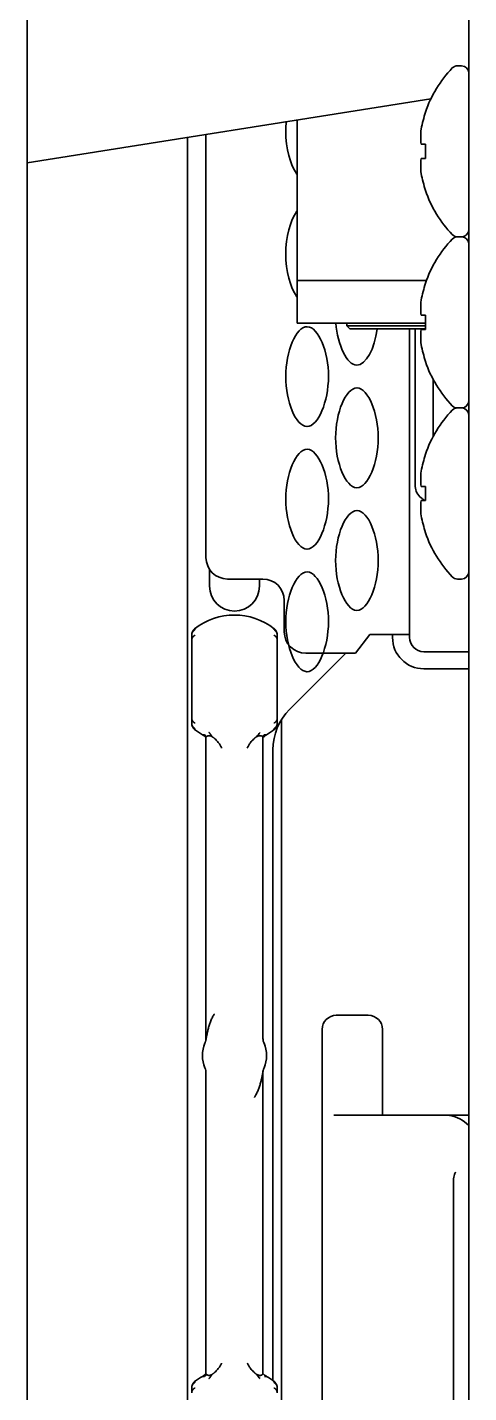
# Model space of a CAD drawing. Header units: inches. Extents: x 885 to 6823, y 710 to 5493.
# Drawn here: x 5146 to 5177, y 2513.8 to 2609.6 of the extents above; entities that cross this region are included whole.
import ezdxf

# ---------------------------------------------------------------- set-up
doc = ezdxf.new("R2010")
doc.units = ezdxf.units.IN
doc.layers.add('1', color=7, linetype='Continuous', true_color=0xffffff)

msp = doc.modelspace()

# ---------------------------------------------------------------- linework, layer by layer
at = {"layer": '1', "color": 7, "linetype": 'Continuous', "lineweight": 35}
for p, q in [((5145.99, 4020.256), (5145.99, 2355.056)), ((5145.99, 4020.256), (5145.99, 2355.056)), ((5176.99, 2380.856), (5176.99, 4018.856)), ((5176.49, 2606.856), (5176.199, 2606.856)), ((5174.338, 2604.545), (5145.99, 2600.056)), ((5173.966, 2603.606), (5173.95, 2603.606)), ((5164.94, 2603.057), (5164.94, 2591.806)), ((5157.24, 2601.836), (5157.24, 2451.256)), ((5158.54, 2602.043), (5158.54, 2572.356)), ((5173.65, 2601.356), (5173.966, 2601.356)), ((5173.966, 2600.356), (5173.65, 2600.356)), ((5173.95, 2598.106), (5173.966, 2598.106)), ((5176.199, 2594.856), (5176.49, 2594.856)), ((5164.94, 2591.806), (5172.44, 2591.806)), ((5164.94, 2591.806), (5164.94, 2588.806)), ((5172.44, 2591.806), (5174.022, 2591.806)), ((5173.966, 2591.606), (5173.95, 2591.606)), ((5172.44, 2588.806), (5164.94, 2588.806)), ((5168.44, 2588.806), (5168.44, 2588.606)), ((5173.95, 2588.806), (5172.44, 2588.806)), ((5173.65, 2589.356), (5173.966, 2589.356)), ((5172.44, 2588.606), (5168.44, 2588.606)), ((5168.44, 2588.606), (5168.64, 2588.406)), ((5172.44, 2588.406), (5168.64, 2588.406)), ((5173.954, 2588.606), (5172.44, 2588.606)), ((5173.963, 2588.406), (5172.44, 2588.406)), ((5172.84, 2588.406), (5172.84, 2566.956)), ((5173.24, 2577.356), (5173.24, 2588.406)), ((5173.966, 2588.356), (5173.65, 2588.356)), ((5173.95, 2586.106), (5173.966, 2586.106)), ((5174.49, 2580.843), (5174.49, 2584.869)), ((5176.49, 2582.856), (5176.199, 2582.856)), ((5173.966, 2579.606), (5173.95, 2579.606)), ((5173.65, 2577.356), (5173.966, 2577.356)), ((5173.966, 2576.356), (5173.65, 2576.356)), ((5173.95, 2574.106), (5173.966, 2574.106)), ((5158.79, 2570.356), (5158.79, 2571.526)), ((5160.04, 2570.856), (5162.54, 2570.856)), ((5162.29, 2570.856), (5162.29, 2570.356)), ((5176.199, 2570.856), (5176.49, 2570.856)), ((5164.04, 2569.356), (5164.04, 2567.156)), ((5157.743, 2567.356), (5157.786, 2567.302)), ((5163.294, 2567.302), (5163.337, 2567.356)), ((5170.04, 2566.956), (5169.04, 2565.656)), ((5170.64, 2566.956), (5170.04, 2566.956)), ((5172.84, 2566.956), (5170.64, 2566.956)), ((5171.64, 2566.956), (5171.64, 2566.756)), ((5172.84, 2566.956), (5172.84, 2566.756)), ((5157.54, 2566.581), (5157.54, 2561.08)), ((5163.54, 2561.08), (5163.54, 2566.581)), ((5168.354, 2565.656), (5164.411, 2561.713)), ((5169.04, 2565.656), (5165.54, 2565.656)), ((5173.84, 2565.756), (5176.99, 2565.756)), ((5173.84, 2564.556), (5176.99, 2564.556)), ((5163.849, 2505.706), (5163.849, 2561.025)), ((5157.786, 2560.359), (5157.743, 2560.305)), ((5163.337, 2560.305), (5163.294, 2560.359)), ((5158.54, 2559.751), (5158.54, 2538.506)), ((5162.54, 2538.681), (5162.54, 2559.751)), ((5163.24, 2558.884), (5163.24, 2514.63)), ((5168.124, 2540.256), (5167.693, 2540.256)), ((5169.936, 2540.256), (5168.124, 2540.256)), ((5166.693, 2539.256), (5166.693, 2440.357)), ((5170.936, 2533.256), (5170.936, 2539.256)), ((5162.614, 2538.304), (5162.615, 2538.301)), ((5158.466, 2536.557), (5158.465, 2536.56)), ((5158.54, 2536.18), (5158.54, 2515.11)), ((5162.54, 2515.11), (5162.54, 2536.355)), ((5167.521, 2533.256), (5168.662, 2533.256)), ((5168.662, 2533.256), (5175.355, 2533.256)), ((5175.355, 2533.256), (5176.99, 2533.256)), ((5175.921, 2510.756), (5175.921, 2528.684)), ((5157.743, 2514.556), (5157.786, 2514.502)), ((5158.426, 2514.925), (5158.29, 2514.928)), ((5162.789, 2514.928), (5162.654, 2514.925)), ((5162.692, 2514.989), (5162.71, 2514.977)), ((5162.788, 2514.929), (5162.79, 2514.928)), ((5163.294, 2514.502), (5163.337, 2514.556))]:
    msp.add_line(p, q, dxfattribs=at)
for centre, radius, start, end in [((5181.94, 2600.856), 8.45, 136.22534, 161.00754), ((5176.199, 2606.356), 0.5, 90, 136.22534), ((5176.49, 2606.356), 0.5, 0, 90), ((5181.94, 2600.856), 8.435, 160.97292, 169.33784), ((5181.94, 2600.856), 7.99, 176.41219, 183.58782), ((5181.94, 2600.856), 8.435, 190.66216, 199.02708), ((5181.94, 2600.856), 8.45, 198.99246, 223.77466), ((5181.94, 2588.856), 8.45, 136.22534, 161.00754), ((5176.199, 2595.356), 0.5, 223.77466, 270), ((5176.199, 2594.356), 0.5, 90, 136.22534), ((5176.49, 2595.356), 0.5, 270, 0), ((5176.49, 2594.356), 0.5, 0, 90), ((5181.94, 2588.856), 8.435, 160.97292, 169.33784), ((5181.94, 2588.856), 7.99, 176.41219, 183.58782), ((5181.94, 2588.856), 8.435, 190.66216, 199.02708), ((5181.94, 2588.856), 8.45, 198.99246, 223.77466), ((5176.199, 2583.356), 0.5, 223.77466, 270), ((5176.49, 2583.356), 0.5, 270, 0), ((5181.94, 2576.856), 8.45, 136.22534, 161.00754), ((5176.199, 2582.356), 0.5, 90, 136.22534), ((5176.49, 2582.356), 0.5, 0, 90), ((5181.94, 2576.856), 8.435, 160.97292, 169.33784), ((5174.24, 2577.356), 1, 180, 234.31466), ((5181.94, 2576.856), 7.99, 176.41219, 183.58782), ((5172.49, 2574.919), 2, 45.91796, 54.31466), ((5181.94, 2576.856), 8.435, 190.66216, 199.02708), ((5181.94, 2576.856), 8.45, 198.99246, 223.77466), ((5160.04, 2572.356), 1.5, 180, 270), ((5162.54, 2569.356), 1.5, 0, 90), ((5176.199, 2571.356), 0.5, 223.77466, 270), ((5176.49, 2571.356), 0.5, 270, 0), ((5160.54, 2570.356), 1.75, 180, 0), ((5160.54, 2563.831), 4.5, 51.57672, 128.43242), ((5165.54, 2567.156), 1.5, 180, 270), ((5173.84, 2566.756), 2.2, 180, 270), ((5173.84, 2566.756), 1, 180, 270), ((5167.24, 2558.884), 4, 135, 180), ((5160.54, 2563.831), 4.5, 231.57764, 240.00161), ((5160.54, 2563.831), 4.5, 299.99838, 308.43273), ((5167.693, 2539.256), 1, 90, 180), ((5169.936, 2539.256), 1, 0, 90), ((5160.54, 2537.431), 2.25, 157.23259, 202.76743), ((5160.54, 2537.431), 2.25, 337.23256, 22.76743), ((5160.54, 2511.031), 4.5, 119.99836, 128.4325), ((5160.54, 2511.031), 4.5, 51.57758, 60.00162)]:
    msp.add_arc(centre, radius, start, end, dxfattribs=at)
for centre, major_axis, ratio, start_param, end_param in [((5181.94, 2601.886), (-8.323, 0), 0.707107, 6.192956, 6.373415), ((5181.94, 2599.825), (8.323, 0), 0.707107, 3.051363, 3.231822), ((5181.94, 2589.886), (-8.323, 0), 0.707107, 6.192956, 6.373415), ((5181.94, 2587.825), (8.323, 0), 0.707107, 3.051363, 3.231822), ((5181.94, 2577.886), (-8.323, 0), 0.707107, 6.192956, 6.373415), ((5181.94, 2575.825), (8.323, 0), 0.707107, 3.051363, 3.231822), ((5158.052, 2566.963), (-0.312, 0.391), 0.210529, 6.282796, 6.783545), ((5163.027, 2560.699), (0.312, -0.391), 0.212305, 6.28287, 6.78362), ((5163.528, 2558.648), (1.342, 0.629), 0.999709, 1.654928, 1.870033), ((5175.377, 2528.256), (0, 5), 0.615661, 5.73191, 6.175284), ((5158.052, 2514.163), (-0.312, 0.391), 0.212309, 6.282867, 6.783617)]:
    msp.add_ellipse(centre, major_axis=major_axis, ratio=ratio, start_param=start_param, end_param=end_param, dxfattribs=at)
for points, knots in [([(5164.177, 2602.96), (5164.153, 2602.728), (5164.075, 2601.315), (5164.463, 2599.901), (5164.914, 2599.257)], [0, 0, 0, 0, 0.167161, 1, 1, 1, 1]), ([(5164.91, 2596.649), (5164.461, 2596.004), (5163.817, 2593.653), (5164.463, 2591.301), (5164.914, 2590.657)], [0, 0, 0, 0, 0.499355, 1, 1, 1, 1]), ([(5165.656, 2588.556), (5165.65, 2588.556), (5165.645, 2588.556), (5164.854, 2588.556), (5163.43, 2585.067), (5164.845, 2581.579), (5165.624, 2581.556)], [0, 0, 0, 0, 0.003346, 0.003346, 0.503348, 1, 1, 1, 1]), ([(5165.624, 2581.556), (5165.629, 2581.556), (5165.635, 2581.556), (5166.425, 2581.556), (5167.85, 2585.044), (5166.435, 2588.532), (5165.656, 2588.555)], [0, 0, 0, 0, 0.003346, 0.003346, 0.503348, 1, 1, 1, 1]), ([(5169.124, 2585.856), (5169.129, 2585.856), (5169.135, 2585.856), (5169.779, 2585.856), (5170.371, 2587.015), (5170.57, 2588.39)], [0, 0, 0, 0, 0.008155, 0.008155, 1, 1, 1, 1]), ([(5169.156, 2584.256), (5169.15, 2584.256), (5169.145, 2584.256), (5168.354, 2584.256), (5166.93, 2580.767), (5168.345, 2577.279), (5169.124, 2577.256)], [0, 0, 0, 0, 0.003346, 0.003346, 0.503348, 1, 1, 1, 1]), ([(5169.124, 2577.256), (5169.129, 2577.256), (5169.135, 2577.256), (5169.925, 2577.256), (5171.35, 2580.744), (5169.935, 2584.232), (5169.156, 2584.255)], [0, 0, 0, 0, 0.003346, 0.003346, 0.503348, 1, 1, 1, 1]), ([(5165.656, 2579.956), (5165.65, 2579.956), (5165.645, 2579.956), (5164.854, 2579.956), (5163.43, 2576.467), (5164.845, 2572.979), (5165.624, 2572.956)], [0, 0, 0, 0, 0.003346, 0.003346, 0.503348, 1, 1, 1, 1]), ([(5165.624, 2572.956), (5165.629, 2572.956), (5165.635, 2572.956), (5166.425, 2572.956), (5167.85, 2576.444), (5166.435, 2579.932), (5165.656, 2579.955)], [0, 0, 0, 0, 0.003346, 0.003346, 0.503348, 1, 1, 1, 1]), ([(5169.156, 2575.656), (5169.15, 2575.656), (5169.145, 2575.656), (5168.354, 2575.656), (5166.93, 2572.167), (5168.345, 2568.679), (5169.124, 2568.656)], [0, 0, 0, 0, 0.003346, 0.003346, 0.503348, 1, 1, 1, 1]), ([(5169.124, 2568.656), (5169.129, 2568.656), (5169.135, 2568.656), (5169.925, 2568.656), (5171.35, 2572.144), (5169.935, 2575.632), (5169.156, 2575.655)], [0, 0, 0, 0, 0.003346, 0.003346, 0.503348, 1, 1, 1, 1]), ([(5165.656, 2571.356), (5165.65, 2571.356), (5165.645, 2571.356), (5164.854, 2571.356), (5163.43, 2567.867), (5164.845, 2564.379), (5165.624, 2564.356)], [0, 0, 0, 0, 0.003346, 0.003346, 0.503348, 1, 1, 1, 1]), ([(5165.624, 2564.356), (5165.629, 2564.356), (5165.635, 2564.356), (5166.425, 2564.356), (5167.85, 2567.844), (5166.435, 2571.332), (5165.656, 2571.355)], [0, 0, 0, 0, 0.003346, 0.003346, 0.503348, 1, 1, 1, 1]), ([(5157.742, 2567.355), (5157.738, 2567.352), (5157.732, 2567.347), (5157.723, 2567.339), (5157.714, 2567.331), (5157.704, 2567.322), (5157.695, 2567.314), (5157.686, 2567.304), (5157.678, 2567.295), (5157.669, 2567.285), (5157.66, 2567.275), (5157.652, 2567.264), (5157.644, 2567.254), (5157.636, 2567.242), (5157.628, 2567.231), (5157.62, 2567.219), (5157.613, 2567.207), (5157.606, 2567.194), (5157.599, 2567.181), (5157.593, 2567.17), (5157.589, 2567.161), (5157.585, 2567.152), (5157.581, 2567.143), (5157.577, 2567.133), (5157.572, 2567.121), (5157.568, 2567.108), (5157.563, 2567.094), (5157.559, 2567.079), (5157.555, 2567.063), (5157.551, 2567.045), (5157.547, 2567.026), (5157.544, 2567.006), (5157.542, 2566.985), (5157.54, 2566.962), (5157.54, 2566.947), (5157.54, 2566.939)], [0, 0, 0, 0, 0.025171, 0.050666, 0.076486, 0.102633, 0.129109, 0.155914, 0.18305, 0.210518, 0.238318, 0.266453, 0.294923, 0.323728, 0.352869, 0.382347, 0.412161, 0.442313, 0.472802, 0.503628, 0.520185, 0.539093, 0.560356, 0.583976, 0.609957, 0.638303, 0.669015, 0.702096, 0.737547, 0.77537, 0.815564, 0.858128, 0.903059, 0.950352, 1, 1, 1, 1]), ([(5157.54, 2566.939), (5157.54, 2566.942), (5157.54, 2566.948), (5157.54, 2566.958), (5157.541, 2566.967), (5157.542, 2566.976), (5157.543, 2566.985), (5157.544, 2566.994), (5157.546, 2567.002), (5157.547, 2567.01), (5157.549, 2567.018), (5157.551, 2567.026), (5157.553, 2567.034), (5157.555, 2567.041), (5157.558, 2567.049), (5157.56, 2567.056), (5157.563, 2567.062), (5157.565, 2567.069), (5157.568, 2567.075), (5157.57, 2567.082), (5157.573, 2567.088), (5157.576, 2567.093), (5157.578, 2567.099), (5157.581, 2567.104), (5157.584, 2567.11), (5157.587, 2567.115), (5157.589, 2567.119), (5157.595, 2567.129), (5157.604, 2567.143), (5157.616, 2567.161), (5157.63, 2567.178), (5157.644, 2567.194), (5157.659, 2567.21), (5157.674, 2567.224), (5157.69, 2567.238), (5157.706, 2567.251), (5157.723, 2567.264), (5157.734, 2567.271), (5157.74, 2567.275)], [0, 0, 0, 0, 0.024974, 0.049481, 0.073519, 0.097088, 0.120187, 0.142817, 0.164975, 0.186663, 0.20788, 0.228626, 0.248901, 0.268705, 0.288038, 0.3069, 0.325291, 0.343212, 0.360664, 0.377645, 0.394158, 0.410202, 0.425778, 0.440886, 0.455527, 0.469702, 0.48341, 0.496654, 0.550925, 0.604309, 0.656807, 0.708425, 0.759166, 0.809038, 0.858048, 0.906205, 0.953519, 1, 1, 1, 1]), ([(5157.764, 2566.913), (5157.761, 2566.912), (5157.755, 2566.908), (5157.745, 2566.903), (5157.736, 2566.897), (5157.727, 2566.891), (5157.718, 2566.885), (5157.709, 2566.879), (5157.7, 2566.872), (5157.691, 2566.865), (5157.682, 2566.858), (5157.674, 2566.851), (5157.665, 2566.844), (5157.657, 2566.836), (5157.649, 2566.828), (5157.641, 2566.82), (5157.634, 2566.812), (5157.626, 2566.804), (5157.619, 2566.795), (5157.612, 2566.786), (5157.605, 2566.777), (5157.599, 2566.768), (5157.593, 2566.758), (5157.587, 2566.749), (5157.581, 2566.739), (5157.575, 2566.728), (5157.57, 2566.716), (5157.565, 2566.704), (5157.559, 2566.691), (5157.555, 2566.677), (5157.551, 2566.663), (5157.547, 2566.648), (5157.544, 2566.632), (5157.542, 2566.616), (5157.54, 2566.599), (5157.54, 2566.587), (5157.54, 2566.581)], [0, 0, 0, 0, 0.023052, 0.046304, 0.069759, 0.093421, 0.117291, 0.141374, 0.165672, 0.190187, 0.214921, 0.239878, 0.265057, 0.290463, 0.316096, 0.341958, 0.368051, 0.394375, 0.420932, 0.447722, 0.474747, 0.502006, 0.527591, 0.554693, 0.58332, 0.613477, 0.645171, 0.678407, 0.713189, 0.74952, 0.787401, 0.826832, 0.867812, 0.910338, 0.954403, 1, 1, 1, 1]), ([(5163.54, 2566.581), (5163.54, 2566.584), (5163.54, 2566.59), (5163.539, 2566.598), (5163.539, 2566.606), (5163.538, 2566.615), (5163.537, 2566.623), (5163.536, 2566.63), (5163.535, 2566.638), (5163.533, 2566.646), (5163.531, 2566.653), (5163.53, 2566.66), (5163.528, 2566.667), (5163.526, 2566.674), (5163.524, 2566.681), (5163.521, 2566.688), (5163.519, 2566.694), (5163.517, 2566.7), (5163.514, 2566.706), (5163.511, 2566.712), (5163.509, 2566.718), (5163.506, 2566.724), (5163.503, 2566.729), (5163.501, 2566.734), (5163.498, 2566.74), (5163.495, 2566.744), (5163.492, 2566.749), (5163.49, 2566.754), (5163.487, 2566.758), (5163.484, 2566.763), (5163.478, 2566.771), (5163.469, 2566.784), (5163.457, 2566.8), (5163.443, 2566.816), (5163.429, 2566.83), (5163.414, 2566.844), (5163.399, 2566.858), (5163.383, 2566.87), (5163.366, 2566.882), (5163.35, 2566.893), (5163.333, 2566.904), (5163.321, 2566.91), (5163.316, 2566.913)], [0, 0, 0, 0, 0.022145, 0.043935, 0.06537, 0.086447, 0.107168, 0.127529, 0.147532, 0.167176, 0.186459, 0.205383, 0.223947, 0.24215, 0.259994, 0.277477, 0.2946, 0.311363, 0.327768, 0.343813, 0.3595, 0.374829, 0.3898, 0.404415, 0.418673, 0.432576, 0.446124, 0.459319, 0.47216, 0.484648, 0.496786, 0.546298, 0.595032, 0.642994, 0.690188, 0.736624, 0.782312, 0.827264, 0.871492, 0.915013, 0.957843, 1, 1, 1, 1]), ([(5163.54, 2566.939), (5163.54, 2566.942), (5163.54, 2566.949), (5163.539, 2566.96), (5163.539, 2566.971), (5163.538, 2566.981), (5163.537, 2566.991), (5163.536, 2567), (5163.535, 2567.01), (5163.533, 2567.019), (5163.532, 2567.028), (5163.53, 2567.037), (5163.529, 2567.045), (5163.527, 2567.053), (5163.525, 2567.061), (5163.523, 2567.069), (5163.521, 2567.076), (5163.519, 2567.084), (5163.517, 2567.09), (5163.515, 2567.097), (5163.513, 2567.104), (5163.511, 2567.11), (5163.509, 2567.116), (5163.507, 2567.121), (5163.505, 2567.127), (5163.503, 2567.132), (5163.501, 2567.137), (5163.499, 2567.141), (5163.497, 2567.146), (5163.496, 2567.15), (5163.494, 2567.154), (5163.492, 2567.158), (5163.49, 2567.162), (5163.489, 2567.165), (5163.484, 2567.175), (5163.476, 2567.192), (5163.463, 2567.214), (5163.449, 2567.235), (5163.435, 2567.256), (5163.42, 2567.275), (5163.404, 2567.293), (5163.388, 2567.31), (5163.372, 2567.326), (5163.355, 2567.341), (5163.344, 2567.35), (5163.338, 2567.355)], [0, 0, 0, 0, 0.022869, 0.045252, 0.067147, 0.088554, 0.109471, 0.1299, 0.149838, 0.169286, 0.188244, 0.206711, 0.224687, 0.242172, 0.259166, 0.275669, 0.291681, 0.307203, 0.322233, 0.336773, 0.350822, 0.364382, 0.377451, 0.39003, 0.40212, 0.413721, 0.424833, 0.435457, 0.445592, 0.455239, 0.464399, 0.473071, 0.481256, 0.488955, 0.496167, 0.551431, 0.605603, 0.658683, 0.710673, 0.761578, 0.8114, 0.860146, 0.907823, 0.954438, 1, 1, 1, 1]), ([(5163.34, 2567.275), (5163.343, 2567.273), (5163.349, 2567.269), (5163.358, 2567.263), (5163.367, 2567.256), (5163.375, 2567.25), (5163.384, 2567.243), (5163.392, 2567.236), (5163.401, 2567.229), (5163.409, 2567.221), (5163.417, 2567.213), (5163.425, 2567.205), (5163.433, 2567.197), (5163.44, 2567.189), (5163.448, 2567.18), (5163.455, 2567.171), (5163.462, 2567.162), (5163.469, 2567.153), (5163.475, 2567.144), (5163.482, 2567.134), (5163.488, 2567.124), (5163.493, 2567.114), (5163.499, 2567.104), (5163.504, 2567.093), (5163.51, 2567.081), (5163.515, 2567.069), (5163.52, 2567.055), (5163.524, 2567.041), (5163.529, 2567.026), (5163.532, 2567.01), (5163.535, 2566.993), (5163.538, 2566.976), (5163.539, 2566.957), (5163.54, 2566.945), (5163.54, 2566.939)], [0, 0, 0, 0, 0.024355, 0.04894, 0.073756, 0.098805, 0.124087, 0.149606, 0.175361, 0.201354, 0.227587, 0.254061, 0.280776, 0.307733, 0.334934, 0.362379, 0.390069, 0.418004, 0.446185, 0.474612, 0.503286, 0.530249, 0.559075, 0.589768, 0.622333, 0.656773, 0.693092, 0.731292, 0.771374, 0.813339, 0.857187, 0.902916, 0.950522, 1, 1, 1, 1]), ([(5157.54, 2561.08), (5157.54, 2561.077), (5157.54, 2561.071), (5157.54, 2561.063), (5157.541, 2561.055), (5157.542, 2561.046), (5157.543, 2561.038), (5157.544, 2561.031), (5157.545, 2561.023), (5157.547, 2561.015), (5157.548, 2561.008), (5157.55, 2561.001), (5157.552, 2560.994), (5157.554, 2560.987), (5157.556, 2560.98), (5157.558, 2560.973), (5157.561, 2560.967), (5157.563, 2560.961), (5157.566, 2560.955), (5157.568, 2560.949), (5157.571, 2560.943), (5157.574, 2560.937), (5157.576, 2560.932), (5157.579, 2560.927), (5157.582, 2560.921), (5157.585, 2560.916), (5157.587, 2560.912), (5157.59, 2560.907), (5157.593, 2560.902), (5157.596, 2560.898), (5157.602, 2560.889), (5157.61, 2560.877), (5157.623, 2560.861), (5157.637, 2560.845), (5157.651, 2560.831), (5157.666, 2560.817), (5157.681, 2560.803), (5157.697, 2560.791), (5157.713, 2560.779), (5157.73, 2560.768), (5157.747, 2560.757), (5157.758, 2560.751), (5157.764, 2560.748)], [0, 0, 0, 0, 0.022174, 0.043992, 0.065454, 0.086559, 0.107306, 0.127694, 0.147722, 0.167391, 0.186699, 0.205647, 0.224234, 0.24246, 0.260326, 0.277831, 0.294976, 0.31176, 0.328185, 0.34425, 0.359956, 0.375304, 0.390294, 0.404926, 0.419202, 0.433122, 0.446686, 0.459896, 0.472753, 0.485256, 0.497408, 0.546852, 0.59552, 0.643418, 0.690552, 0.736929, 0.782561, 0.827458, 0.871635, 0.915106, 0.957888, 1, 1, 1, 1]), ([(5163.316, 2560.748), (5163.319, 2560.749), (5163.325, 2560.753), (5163.335, 2560.758), (5163.344, 2560.764), (5163.353, 2560.77), (5163.362, 2560.776), (5163.371, 2560.783), (5163.38, 2560.789), (5163.389, 2560.796), (5163.398, 2560.803), (5163.406, 2560.81), (5163.415, 2560.817), (5163.423, 2560.825), (5163.431, 2560.833), (5163.439, 2560.841), (5163.446, 2560.849), (5163.454, 2560.858), (5163.461, 2560.866), (5163.468, 2560.875), (5163.475, 2560.885), (5163.481, 2560.894), (5163.487, 2560.903), (5163.493, 2560.913), (5163.499, 2560.923), (5163.504, 2560.934), (5163.51, 2560.945), (5163.515, 2560.957), (5163.52, 2560.97), (5163.525, 2560.984), (5163.529, 2560.998), (5163.533, 2561.013), (5163.536, 2561.029), (5163.538, 2561.045), (5163.539, 2561.062), (5163.54, 2561.074), (5163.54, 2561.08)], [0, 0, 0, 0, 0.023097, 0.046394, 0.069896, 0.093606, 0.117525, 0.141657, 0.166005, 0.190571, 0.215358, 0.240367, 0.265601, 0.291061, 0.31675, 0.342669, 0.36882, 0.395202, 0.421819, 0.44867, 0.475756, 0.503078, 0.528611, 0.555658, 0.584225, 0.614319, 0.645946, 0.679112, 0.713819, 0.750071, 0.78787, 0.827215, 0.868105, 0.910537, 0.954504, 1, 1, 1, 1]), ([(5157.74, 2560.386), (5157.737, 2560.388), (5157.731, 2560.392), (5157.722, 2560.398), (5157.713, 2560.405), (5157.704, 2560.411), (5157.696, 2560.418), (5157.687, 2560.425), (5157.679, 2560.432), (5157.671, 2560.44), (5157.663, 2560.448), (5157.655, 2560.456), (5157.647, 2560.464), (5157.639, 2560.472), (5157.632, 2560.481), (5157.625, 2560.49), (5157.618, 2560.499), (5157.611, 2560.508), (5157.604, 2560.517), (5157.598, 2560.527), (5157.592, 2560.537), (5157.586, 2560.547), (5157.581, 2560.557), (5157.576, 2560.568), (5157.57, 2560.58), (5157.565, 2560.592), (5157.56, 2560.606), (5157.555, 2560.62), (5157.551, 2560.635), (5157.547, 2560.651), (5157.544, 2560.668), (5157.542, 2560.685), (5157.54, 2560.704), (5157.54, 2560.716), (5157.54, 2560.723)], [0, 0, 0, 0, 0.024357, 0.048944, 0.073762, 0.098813, 0.124098, 0.149619, 0.175376, 0.201373, 0.227608, 0.254085, 0.280803, 0.307763, 0.334968, 0.362416, 0.39011, 0.418048, 0.446233, 0.474664, 0.503342, 0.530297, 0.559114, 0.5898, 0.622358, 0.656793, 0.693106, 0.731302, 0.77138, 0.813343, 0.857189, 0.902916, 0.950521, 1, 1, 1, 1]), ([(5157.54, 2560.722), (5157.54, 2560.719), (5157.54, 2560.712), (5157.54, 2560.701), (5157.541, 2560.69), (5157.542, 2560.68), (5157.543, 2560.67), (5157.544, 2560.661), (5157.545, 2560.651), (5157.546, 2560.642), (5157.548, 2560.633), (5157.549, 2560.624), (5157.551, 2560.616), (5157.553, 2560.608), (5157.554, 2560.6), (5157.556, 2560.592), (5157.558, 2560.585), (5157.56, 2560.578), (5157.562, 2560.571), (5157.564, 2560.564), (5157.566, 2560.558), (5157.568, 2560.551), (5157.571, 2560.546), (5157.573, 2560.54), (5157.575, 2560.534), (5157.577, 2560.529), (5157.579, 2560.524), (5157.58, 2560.52), (5157.582, 2560.515), (5157.584, 2560.511), (5157.586, 2560.507), (5157.588, 2560.503), (5157.589, 2560.5), (5157.591, 2560.496), (5157.596, 2560.486), (5157.604, 2560.47), (5157.617, 2560.447), (5157.631, 2560.426), (5157.645, 2560.405), (5157.66, 2560.386), (5157.676, 2560.368), (5157.692, 2560.351), (5157.708, 2560.335), (5157.724, 2560.32), (5157.736, 2560.311), (5157.742, 2560.306)], [0, 0, 0, 0, 0.022864, 0.045242, 0.067133, 0.088535, 0.109449, 0.129874, 0.149809, 0.169254, 0.188209, 0.206674, 0.224648, 0.242132, 0.259125, 0.275627, 0.291638, 0.307159, 0.322189, 0.336729, 0.350779, 0.364339, 0.37741, 0.389991, 0.402083, 0.413686, 0.4248, 0.435426, 0.445564, 0.455215, 0.464378, 0.473054, 0.481244, 0.488947, 0.496164, 0.551428, 0.605599, 0.65868, 0.71067, 0.761575, 0.811398, 0.860144, 0.907821, 0.954437, 1, 1, 1, 1]), ([(5163.338, 2560.306), (5163.341, 2560.309), (5163.348, 2560.314), (5163.357, 2560.322), (5163.366, 2560.33), (5163.375, 2560.339), (5163.384, 2560.347), (5163.393, 2560.357), (5163.402, 2560.366), (5163.411, 2560.376), (5163.419, 2560.386), (5163.428, 2560.397), (5163.436, 2560.407), (5163.444, 2560.419), (5163.452, 2560.43), (5163.459, 2560.442), (5163.467, 2560.454), (5163.474, 2560.467), (5163.481, 2560.48), (5163.486, 2560.491), (5163.491, 2560.5), (5163.494, 2560.507), (5163.498, 2560.516), (5163.502, 2560.526), (5163.506, 2560.538), (5163.511, 2560.55), (5163.515, 2560.564), (5163.52, 2560.579), (5163.524, 2560.596), (5163.528, 2560.614), (5163.532, 2560.633), (5163.535, 2560.653), (5163.538, 2560.675), (5163.539, 2560.698), (5163.54, 2560.714), (5163.54, 2560.722)], [0, 0, 0, 0, 0.025091, 0.050515, 0.076274, 0.10237, 0.128804, 0.155576, 0.182689, 0.210144, 0.237941, 0.266081, 0.294566, 0.323395, 0.352569, 0.38209, 0.411956, 0.442168, 0.472727, 0.503632, 0.518597, 0.53614, 0.556264, 0.578973, 0.60427, 0.632159, 0.662642, 0.695721, 0.7314, 0.769678, 0.810555, 0.85403, 0.9001, 0.948759, 1, 1, 1, 1]), ([(5163.54, 2560.722), (5163.54, 2560.719), (5163.54, 2560.713), (5163.539, 2560.704), (5163.539, 2560.694), (5163.538, 2560.685), (5163.537, 2560.677), (5163.535, 2560.668), (5163.534, 2560.66), (5163.532, 2560.651), (5163.531, 2560.643), (5163.529, 2560.635), (5163.527, 2560.628), (5163.524, 2560.62), (5163.522, 2560.613), (5163.52, 2560.606), (5163.517, 2560.599), (5163.515, 2560.593), (5163.512, 2560.586), (5163.51, 2560.58), (5163.507, 2560.574), (5163.504, 2560.568), (5163.501, 2560.562), (5163.499, 2560.557), (5163.496, 2560.552), (5163.493, 2560.547), (5163.49, 2560.542), (5163.485, 2560.532), (5163.476, 2560.518), (5163.464, 2560.5), (5163.45, 2560.483), (5163.436, 2560.467), (5163.421, 2560.452), (5163.406, 2560.437), (5163.39, 2560.423), (5163.374, 2560.41), (5163.357, 2560.398), (5163.345, 2560.39), (5163.34, 2560.386)], [0, 0, 0, 0, 0.024704, 0.048963, 0.072775, 0.09614, 0.119058, 0.141527, 0.163547, 0.185119, 0.206242, 0.226916, 0.247141, 0.266917, 0.286244, 0.305122, 0.323552, 0.341533, 0.359067, 0.376153, 0.392792, 0.408985, 0.424731, 0.440032, 0.454887, 0.469298, 0.483266, 0.496789, 0.550956, 0.604254, 0.656687, 0.708259, 0.758975, 0.808843, 0.857869, 0.906064, 0.953438, 1, 1, 1, 1]), ([(5158.426, 2559.937), (5158.414, 2559.936), (5158.392, 2559.935), (5158.365, 2559.934), (5158.344, 2559.934), (5158.327, 2559.933), (5158.314, 2559.933), (5158.304, 2559.933), (5158.297, 2559.933), (5158.292, 2559.933), (5158.29, 2559.933), (5158.29, 2559.933)], [0, 0, 0, 0, 0.111111, 0.222222, 0.333333, 0.444444, 0.555555, 0.666666, 0.777777, 0.888888, 1, 1, 1, 1]), ([(5158.29, 2559.933), (5158.29, 2559.933), (5158.291, 2559.933), (5158.291, 2559.932), (5158.292, 2559.932)], [0, 0, 0, 0, 0.799483, 1, 1, 1, 1]), ([(5158.584, 2559.803), (5158.579, 2559.796), (5158.568, 2559.784), (5158.557, 2559.771), (5158.549, 2559.761), (5158.544, 2559.756), (5158.541, 2559.753), (5158.54, 2559.752), (5158.54, 2559.752)], [0, 0, 0, 0, 0.166664, 0.333327, 0.499991, 0.666654, 0.833318, 1, 1, 1, 1]), ([(5158.961, 2559.801), (5158.922, 2559.823), (5158.883, 2559.839), (5158.835, 2559.853), (5158.825, 2559.855), (5158.806, 2559.859), (5158.797, 2559.861), (5158.77, 2559.865), (5158.752, 2559.866), (5158.726, 2559.865), (5158.718, 2559.865), (5158.702, 2559.863), (5158.695, 2559.862), (5158.672, 2559.858), (5158.659, 2559.853), (5158.64, 2559.845), (5158.634, 2559.842), (5158.622, 2559.836), (5158.606, 2559.826), (5158.592, 2559.813), (5158.584, 2559.804)], [0, 0, 0, 0, 0.25, 0.25, 0.3125, 0.3125, 0.375, 0.375, 0.5, 0.5, 0.5625, 0.5625, 0.625, 0.625, 0.75, 0.75, 0.8125, 0.8125, 0.875, 1, 1, 1, 1]), ([(5162.495, 2559.804), (5162.479, 2559.822), (5162.459, 2559.837), (5162.428, 2559.851), (5162.421, 2559.853), (5162.407, 2559.857), (5162.4, 2559.859), (5162.378, 2559.864), (5162.362, 2559.865), (5162.337, 2559.866), (5162.328, 2559.866), (5162.31, 2559.865), (5162.301, 2559.864), (5162.274, 2559.86), (5162.255, 2559.856), (5162.226, 2559.848), (5162.216, 2559.845), (5162.197, 2559.838), (5162.187, 2559.834), (5162.157, 2559.822), (5162.138, 2559.812), (5162.118, 2559.801)], [0, 0, 0, 0, 0.25, 0.25, 0.3125, 0.3125, 0.375, 0.375, 0.5, 0.5, 0.5625, 0.5625, 0.625, 0.625, 0.75, 0.75, 0.8125, 0.8125, 0.875, 0.875, 1, 1, 1, 1]), ([(5162.79, 2559.934), (5162.79, 2559.933), (5162.79, 2559.933), (5162.789, 2559.933), (5162.789, 2559.933), (5162.788, 2559.933), (5162.783, 2559.933), (5162.775, 2559.933), (5162.763, 2559.933), (5162.747, 2559.933), (5162.725, 2559.934), (5162.695, 2559.935), (5162.669, 2559.936), (5162.654, 2559.937), (5162.654, 2559.937), (5162.654, 2559.937)], [0, 0, 0, 0, 0.000001, 0.000001, 0.000001, 0.125, 0.25, 0.375, 0.5, 0.625, 0.749999, 0.874999, 0.999999, 0.999999, 1, 1, 1, 1]), ([(5159.14, 2540.364), (5159.133, 2540.354), (5159.127, 2540.344), (5159.114, 2540.324), (5159.107, 2540.314), (5159.088, 2540.285), (5159.076, 2540.264), (5159.04, 2540.203), (5159.017, 2540.162), (5158.974, 2540.079), (5158.954, 2540.036), (5158.916, 2539.951), (5158.897, 2539.908), (5158.845, 2539.779), (5158.814, 2539.693), (5158.757, 2539.52), (5158.732, 2539.433), (5158.685, 2539.259), (5158.663, 2539.172), (5158.624, 2538.998), (5158.605, 2538.911), (5158.585, 2538.804), (5158.581, 2538.782), (5158.573, 2538.739), (5158.569, 2538.718), (5158.561, 2538.675), (5158.557, 2538.654), (5158.549, 2538.61), (5158.546, 2538.589), (5158.537, 2538.545), (5158.533, 2538.523), (5158.523, 2538.479), (5158.517, 2538.456), (5158.505, 2538.412), (5158.498, 2538.39), (5158.483, 2538.345), (5158.474, 2538.323), (5158.465, 2538.301)], [0, 0, 0, 0, 0.015625, 0.015625, 0.03125, 0.03125, 0.0625, 0.0625, 0.125, 0.125, 0.1875, 0.1875, 0.25, 0.25, 0.375, 0.375, 0.5, 0.5, 0.625, 0.625, 0.75, 0.75, 0.78125, 0.78125, 0.8125, 0.8125, 0.84375, 0.84375, 0.875, 0.875, 0.90625, 0.90625, 0.9375, 0.9375, 0.96875, 0.96875, 1, 1, 1, 1]), ([(5162.614, 2538.304), (5162.613, 2538.305), (5162.602, 2538.332), (5162.566, 2538.437), (5162.537, 2538.562), (5162.543, 2538.66), (5162.545, 2538.681)], [0, 0, 0, 0, 0.009223, 0.241238, 0.837562, 1, 1, 1, 1]), ([(5158.466, 2536.557), (5158.467, 2536.556), (5158.477, 2536.53), (5158.509, 2536.439), (5158.538, 2536.314), (5158.536, 2536.215), (5158.533, 2536.18)], [0, 0, 0, 0, 0.009185, 0.228799, 0.731149, 1, 1, 1, 1]), ([(5161.94, 2534.497), (5161.946, 2534.507), (5161.953, 2534.517), (5161.966, 2534.537), (5161.972, 2534.547), (5161.991, 2534.577), (5162.004, 2534.597), (5162.04, 2534.658), (5162.062, 2534.699), (5162.105, 2534.782), (5162.126, 2534.825), (5162.164, 2534.91), (5162.182, 2534.953), (5162.235, 2535.082), (5162.266, 2535.168), (5162.322, 2535.341), (5162.348, 2535.428), (5162.395, 2535.602), (5162.417, 2535.689), (5162.456, 2535.863), (5162.474, 2535.95), (5162.495, 2536.057), (5162.499, 2536.079), (5162.507, 2536.122), (5162.511, 2536.143), (5162.519, 2536.186), (5162.522, 2536.208), (5162.53, 2536.251), (5162.534, 2536.272), (5162.542, 2536.316), (5162.547, 2536.338), (5162.557, 2536.382), (5162.562, 2536.405), (5162.575, 2536.449), (5162.582, 2536.471), (5162.597, 2536.516), (5162.605, 2536.538), (5162.615, 2536.56)], [0, 0, 0, 0, 0.015625, 0.015625, 0.03125, 0.03125, 0.0625, 0.0625, 0.125, 0.125, 0.1875, 0.1875, 0.25, 0.25, 0.375, 0.375, 0.5, 0.5, 0.625, 0.625, 0.75, 0.75, 0.78125, 0.78125, 0.8125, 0.8125, 0.84375, 0.84375, 0.875, 0.875, 0.90625, 0.90625, 0.9375, 0.9375, 0.96875, 0.96875, 1, 1, 1, 1]), ([(5175.921, 2528.684), (5175.922, 2528.759), (5175.932, 2528.902), (5175.977, 2529.085), (5176.032, 2529.209), (5176.063, 2529.25), (5176.067, 2529.254), (5176.067, 2529.254)], [0, 0, 0, 0, 0.238979, 0.484756, 0.690636, 0.916368, 1, 1, 1, 1]), ([(5158.54, 2515.11), (5158.541, 2515.109), (5158.545, 2515.104), (5158.557, 2515.091), (5158.561, 2515.086), (5158.572, 2515.073), (5158.578, 2515.066), (5158.584, 2515.057)], [0, 0, 0, 0, 0.5, 0.5, 0.75, 0.75, 1, 1, 1, 1]), ([(5158.584, 2515.057), (5158.6, 2515.039), (5158.62, 2515.024), (5158.652, 2515.01), (5158.659, 2515.008), (5158.673, 2515.004), (5158.68, 2515.002), (5158.702, 2514.998), (5158.718, 2514.996), (5158.743, 2514.995), (5158.751, 2514.995), (5158.769, 2514.997), (5158.778, 2514.997), (5158.806, 2515.001), (5158.825, 2515.005), (5158.854, 2515.013), (5158.863, 2515.016), (5158.883, 2515.023), (5158.893, 2515.027), (5158.922, 2515.039), (5158.942, 2515.049), (5158.961, 2515.06)], [0, 0, 0, 0, 0.25, 0.25, 0.3125, 0.3125, 0.375, 0.375, 0.5, 0.5, 0.5625, 0.5625, 0.625, 0.625, 0.75, 0.75, 0.8125, 0.8125, 0.875, 0.875, 1, 1, 1, 1]), ([(5162.118, 2515.06), (5162.157, 2515.038), (5162.196, 2515.022), (5162.245, 2515.008), (5162.255, 2515.006), (5162.273, 2515.002), (5162.283, 2515), (5162.31, 2514.996), (5162.328, 2514.995), (5162.353, 2514.996), (5162.361, 2514.996), (5162.377, 2514.998), (5162.385, 2514.999), (5162.407, 2515.003), (5162.421, 2515.008), (5162.44, 2515.016), (5162.446, 2515.019), (5162.458, 2515.025), (5162.474, 2515.036), (5162.487, 2515.048), (5162.495, 2515.057)], [0, 0, 0, 0, 0.25, 0.25, 0.3125, 0.3125, 0.375, 0.375, 0.5, 0.5, 0.5625, 0.5625, 0.625, 0.625, 0.75, 0.75, 0.8125, 0.8125, 0.875, 1, 1, 1, 1]), ([(5162.495, 2515.057), (5162.509, 2515.074), (5162.52, 2515.087), (5162.529, 2515.098), (5162.531, 2515.1), (5162.534, 2515.103), (5162.535, 2515.105), (5162.538, 2515.107), (5162.538, 2515.108), (5162.539, 2515.109), (5162.54, 2515.11)], [0, 0, 0, 0, 0.5, 0.5, 0.625, 0.625, 0.75, 0.75, 0.875, 1, 1, 1, 1]), ([(5162.541, 2515.109), (5162.55, 2515.1), (5162.56, 2515.092), (5162.579, 2515.075), (5162.589, 2515.067), (5162.619, 2515.043), (5162.639, 2515.027), (5162.701, 2514.982), (5162.743, 2514.954), (5162.787, 2514.929)], [0, 0, 0, 0, 0.125, 0.125, 0.25, 0.25, 0.5, 0.5, 1, 1, 1, 1]), ([(5157.742, 2514.555), (5157.738, 2514.552), (5157.732, 2514.547), (5157.723, 2514.539), (5157.714, 2514.531), (5157.705, 2514.523), (5157.696, 2514.514), (5157.687, 2514.505), (5157.678, 2514.495), (5157.669, 2514.485), (5157.66, 2514.475), (5157.652, 2514.465), (5157.644, 2514.454), (5157.636, 2514.442), (5157.628, 2514.431), (5157.62, 2514.419), (5157.613, 2514.407), (5157.606, 2514.394), (5157.599, 2514.381), (5157.593, 2514.37), (5157.589, 2514.361), (5157.586, 2514.354), (5157.582, 2514.345), (5157.578, 2514.335), (5157.573, 2514.323), (5157.569, 2514.311), (5157.564, 2514.297), (5157.56, 2514.282), (5157.555, 2514.265), (5157.551, 2514.248), (5157.548, 2514.228), (5157.544, 2514.208), (5157.542, 2514.186), (5157.54, 2514.163), (5157.54, 2514.147), (5157.54, 2514.139)], [0, 0, 0, 0, 0.02509, 0.050514, 0.076273, 0.102369, 0.128802, 0.155575, 0.182688, 0.210142, 0.237939, 0.266079, 0.294563, 0.323392, 0.352567, 0.382087, 0.411953, 0.442166, 0.472724, 0.503629, 0.518587, 0.536124, 0.556243, 0.578949, 0.604243, 0.63213, 0.662612, 0.695692, 0.731371, 0.769651, 0.810532, 0.854011, 0.900086, 0.948752, 1, 1, 1, 1]), ([(5157.54, 2514.139), (5157.54, 2514.142), (5157.54, 2514.148), (5157.54, 2514.157), (5157.541, 2514.167), (5157.542, 2514.176), (5157.543, 2514.184), (5157.544, 2514.193), (5157.546, 2514.202), (5157.547, 2514.21), (5157.549, 2514.218), (5157.551, 2514.226), (5157.553, 2514.233), (5157.555, 2514.241), (5157.557, 2514.248), (5157.56, 2514.255), (5157.562, 2514.262), (5157.565, 2514.268), (5157.567, 2514.275), (5157.57, 2514.281), (5157.573, 2514.287), (5157.575, 2514.293), (5157.578, 2514.299), (5157.581, 2514.304), (5157.584, 2514.309), (5157.587, 2514.314), (5157.589, 2514.319), (5157.595, 2514.329), (5157.604, 2514.343), (5157.616, 2514.361), (5157.63, 2514.378), (5157.644, 2514.394), (5157.658, 2514.41), (5157.674, 2514.424), (5157.69, 2514.438), (5157.706, 2514.451), (5157.723, 2514.463), (5157.734, 2514.471), (5157.74, 2514.475)], [0, 0, 0, 0, 0.024704, 0.048961, 0.072773, 0.096137, 0.119054, 0.141523, 0.163543, 0.185114, 0.206237, 0.226911, 0.247136, 0.266912, 0.286239, 0.305117, 0.323547, 0.341529, 0.359063, 0.37615, 0.39279, 0.408983, 0.42473, 0.440032, 0.454888, 0.4693, 0.483268, 0.496793, 0.550959, 0.604257, 0.65669, 0.708261, 0.758977, 0.808844, 0.85787, 0.906065, 0.953438, 1, 1, 1, 1]), ([(5157.764, 2514.113), (5157.761, 2514.112), (5157.755, 2514.108), (5157.745, 2514.103), (5157.736, 2514.097), (5157.727, 2514.091), (5157.718, 2514.085), (5157.709, 2514.079), (5157.7, 2514.072), (5157.691, 2514.065), (5157.682, 2514.058), (5157.674, 2514.051), (5157.665, 2514.044), (5157.657, 2514.036), (5157.649, 2514.028), (5157.641, 2514.02), (5157.634, 2514.012), (5157.626, 2514.004), (5157.619, 2513.995), (5157.612, 2513.986), (5157.605, 2513.977), (5157.599, 2513.968), (5157.593, 2513.958), (5157.587, 2513.949), (5157.581, 2513.939), (5157.575, 2513.928), (5157.57, 2513.916), (5157.565, 2513.904), (5157.559, 2513.891), (5157.555, 2513.877), (5157.551, 2513.863), (5157.547, 2513.848), (5157.544, 2513.832), (5157.542, 2513.816), (5157.54, 2513.799), (5157.54, 2513.787), (5157.54, 2513.781)], [0, 0, 0, 0, 0.023051, 0.046302, 0.069757, 0.093418, 0.117289, 0.141371, 0.165669, 0.190183, 0.214918, 0.239874, 0.265054, 0.290459, 0.316093, 0.341955, 0.368048, 0.394372, 0.420929, 0.44772, 0.474745, 0.502005, 0.527594, 0.554699, 0.583327, 0.613486, 0.645182, 0.678419, 0.713201, 0.749531, 0.787411, 0.826841, 0.86782, 0.910343, 0.954406, 1, 1, 1, 1]), ([(5163.54, 2513.781), (5163.54, 2513.784), (5163.54, 2513.79), (5163.539, 2513.798), (5163.539, 2513.806), (5163.538, 2513.815), (5163.537, 2513.823), (5163.536, 2513.83), (5163.535, 2513.838), (5163.533, 2513.846), (5163.531, 2513.853), (5163.53, 2513.86), (5163.528, 2513.867), (5163.526, 2513.874), (5163.524, 2513.881), (5163.521, 2513.888), (5163.519, 2513.894), (5163.517, 2513.9), (5163.514, 2513.906), (5163.511, 2513.912), (5163.509, 2513.918), (5163.506, 2513.924), (5163.503, 2513.929), (5163.501, 2513.934), (5163.498, 2513.94), (5163.495, 2513.944), (5163.492, 2513.949), (5163.49, 2513.954), (5163.487, 2513.958), (5163.484, 2513.963), (5163.478, 2513.971), (5163.469, 2513.984), (5163.457, 2514), (5163.443, 2514.016), (5163.429, 2514.03), (5163.414, 2514.044), (5163.399, 2514.058), (5163.383, 2514.07), (5163.366, 2514.082), (5163.35, 2514.093), (5163.333, 2514.104), (5163.321, 2514.11), (5163.316, 2514.113)], [0, 0, 0, 0, 0.022146, 0.043937, 0.065372, 0.086451, 0.107171, 0.127534, 0.147537, 0.167181, 0.186465, 0.205389, 0.223953, 0.242157, 0.26, 0.277483, 0.294606, 0.31137, 0.327774, 0.343819, 0.359506, 0.374834, 0.389805, 0.404419, 0.418677, 0.43258, 0.446127, 0.459321, 0.472161, 0.484649, 0.496785, 0.546297, 0.595031, 0.642992, 0.690187, 0.736623, 0.782311, 0.827262, 0.871491, 0.915012, 0.957842, 1, 1, 1, 1]), ([(5163.54, 2514.139), (5163.54, 2514.142), (5163.54, 2514.149), (5163.539, 2514.16), (5163.539, 2514.171), (5163.538, 2514.181), (5163.537, 2514.191), (5163.536, 2514.201), (5163.535, 2514.21), (5163.533, 2514.219), (5163.532, 2514.228), (5163.53, 2514.237), (5163.529, 2514.245), (5163.527, 2514.253), (5163.525, 2514.261), (5163.523, 2514.269), (5163.521, 2514.276), (5163.519, 2514.284), (5163.517, 2514.29), (5163.515, 2514.297), (5163.513, 2514.304), (5163.511, 2514.31), (5163.509, 2514.316), (5163.507, 2514.321), (5163.505, 2514.327), (5163.503, 2514.332), (5163.501, 2514.337), (5163.499, 2514.341), (5163.497, 2514.346), (5163.496, 2514.35), (5163.494, 2514.354), (5163.492, 2514.358), (5163.49, 2514.362), (5163.489, 2514.365), (5163.484, 2514.375), (5163.476, 2514.392), (5163.463, 2514.414), (5163.449, 2514.435), (5163.435, 2514.456), (5163.42, 2514.475), (5163.404, 2514.493), (5163.388, 2514.51), (5163.372, 2514.526), (5163.355, 2514.541), (5163.344, 2514.55), (5163.338, 2514.555)], [0, 0, 0, 0, 0.022872, 0.045257, 0.067154, 0.088562, 0.109482, 0.129912, 0.149852, 0.169301, 0.18826, 0.206728, 0.224705, 0.242191, 0.259186, 0.275689, 0.291702, 0.307223, 0.322254, 0.336793, 0.350842, 0.364401, 0.37747, 0.390049, 0.402138, 0.413738, 0.424848, 0.43547, 0.445604, 0.45525, 0.464408, 0.473078, 0.481261, 0.488957, 0.496167, 0.551431, 0.605603, 0.658683, 0.710673, 0.761578, 0.8114, 0.860146, 0.907823, 0.954438, 1, 1, 1, 1]), ([(5163.34, 2514.475), (5163.343, 2514.473), (5163.349, 2514.469), (5163.358, 2514.463), (5163.367, 2514.456), (5163.375, 2514.45), (5163.384, 2514.443), (5163.392, 2514.436), (5163.401, 2514.429), (5163.409, 2514.421), (5163.417, 2514.413), (5163.425, 2514.406), (5163.433, 2514.397), (5163.44, 2514.389), (5163.448, 2514.38), (5163.455, 2514.371), (5163.462, 2514.362), (5163.469, 2514.353), (5163.475, 2514.344), (5163.482, 2514.334), (5163.488, 2514.324), (5163.493, 2514.314), (5163.499, 2514.304), (5163.504, 2514.293), (5163.51, 2514.281), (5163.515, 2514.269), (5163.52, 2514.255), (5163.524, 2514.241), (5163.529, 2514.226), (5163.532, 2514.21), (5163.535, 2514.193), (5163.538, 2514.176), (5163.539, 2514.157), (5163.54, 2514.145), (5163.54, 2514.139)], [0, 0, 0, 0, 0.024358, 0.048945, 0.073764, 0.098815, 0.124101, 0.149622, 0.17538, 0.201377, 0.227613, 0.25409, 0.280809, 0.30777, 0.334974, 0.362423, 0.390117, 0.418056, 0.446241, 0.474673, 0.503351, 0.530314, 0.559139, 0.58983, 0.622392, 0.656829, 0.693144, 0.731338, 0.771415, 0.813373, 0.857214, 0.902934, 0.950531, 1, 1, 1, 1])]:
    msp.add_open_spline(points, degree=3, knots=knots, dxfattribs=at)
for points in [[(5167.663, 2588.799), (5167.792, 2587.264), (5168.428, 2585.876), (5169.124, 2585.856)], [(5157.54, 2566.939), (5157.54, 2566.821), (5157.54, 2566.702), (5157.54, 2566.581)], [(5163.54, 2566.581), (5163.54, 2566.702), (5163.54, 2566.821), (5163.54, 2566.939)], [(5157.54, 2561.08), (5157.54, 2560.959), (5157.54, 2560.84), (5157.54, 2560.722)], [(5163.54, 2560.722), (5163.54, 2560.84), (5163.54, 2560.959), (5163.54, 2561.08)], [(5162.335, 2560.094), (5162.255, 2560.01), (5162.182, 2559.911), (5162.118, 2559.801)], [(5158.426, 2559.937), (5158.481, 2559.896), (5158.534, 2559.851), (5158.585, 2559.804)], [(5159.14, 2559.675), (5159.127, 2559.687), (5159.099, 2559.711), (5159.055, 2559.744), (5159.009, 2559.774), (5158.977, 2559.793), (5158.961, 2559.801)], [(5159.64, 2559), (5159.63, 2559.024), (5159.607, 2559.075), (5159.564, 2559.156), (5159.511, 2559.244), (5159.445, 2559.341), (5159.362, 2559.446), (5159.263, 2559.556), (5159.183, 2559.635), (5159.14, 2559.675)], [(5161.94, 2559.675), (5161.896, 2559.635), (5161.817, 2559.556), (5161.717, 2559.446), (5161.635, 2559.341), (5161.568, 2559.244), (5161.515, 2559.156), (5161.473, 2559.075), (5161.45, 2559.024), (5161.44, 2559)], [(5162.118, 2559.801), (5162.102, 2559.793), (5162.071, 2559.774), (5162.025, 2559.744), (5161.981, 2559.711), (5161.953, 2559.688), (5161.94, 2559.675)], [(5162.54, 2559.752), (5162.539, 2559.752), (5162.539, 2559.753), (5162.535, 2559.756), (5162.53, 2559.761), (5162.523, 2559.771), (5162.511, 2559.784), (5162.501, 2559.797), (5162.495, 2559.803)], [(5162.79, 2559.933), (5162.7, 2559.882), (5162.617, 2559.821), (5162.54, 2559.752)], [(5175.709, 2533.226), (5175.672, 2533.233), (5175.597, 2533.244), (5175.479, 2533.253), (5175.396, 2533.256), (5175.355, 2533.256)], [(5158.54, 2515.109), (5158.463, 2515.04), (5158.379, 2514.98), (5158.29, 2514.928)], [(5158.585, 2515.057), (5158.534, 2515.01), (5158.481, 2514.965), (5158.426, 2514.924)], [(5158.961, 2515.06), (5158.977, 2515.068), (5159.009, 2515.087), (5159.055, 2515.117), (5159.099, 2515.15), (5159.127, 2515.174), (5159.14, 2515.186)], [(5159.14, 2515.186), (5159.183, 2515.226), (5159.263, 2515.305), (5159.362, 2515.415), (5159.445, 2515.52), (5159.511, 2515.617), (5159.564, 2515.705), (5159.607, 2515.787), (5159.63, 2515.837), (5159.64, 2515.861)], [(5161.44, 2515.861), (5161.45, 2515.837), (5161.473, 2515.787), (5161.515, 2515.705), (5161.568, 2515.617), (5161.635, 2515.52), (5161.718, 2515.415), (5161.817, 2515.305), (5161.896, 2515.226), (5161.94, 2515.186)], [(5161.94, 2515.186), (5161.953, 2515.174), (5161.981, 2515.15), (5162.025, 2515.117), (5162.071, 2515.087), (5162.102, 2515.068), (5162.118, 2515.06)], [(5162.118, 2515.06), (5162.182, 2514.95), (5162.255, 2514.851), (5162.335, 2514.767)], [(5157.54, 2514.139), (5157.54, 2514.021), (5157.54, 2513.902), (5157.54, 2513.781)], [(5163.54, 2513.781), (5163.54, 2513.902), (5163.54, 2514.021), (5163.54, 2514.139)]]:
    msp.add_open_spline(points, degree=3, dxfattribs=at)
for points, weights in [([(5158.745, 2560.094), (5158.824, 2560.01), (5158.897, 2559.912), (5158.961, 2559.801)], [1.0519813924, 1.03075909864, 1.01603507857, 1.00780933218]), ([(5158.29, 2559.933), (5158.379, 2559.882), (5158.463, 2559.821), (5158.54, 2559.752)], [1.00266270954, 0.999112430153, 0.999112430153, 1.00266270954]), ([(5162.654, 2559.937), (5162.599, 2559.896), (5162.546, 2559.851), (5162.495, 2559.803)], [1.00266264298, 1.00023799031, 0.999469288309, 1.00035653698]), ([(5158.961, 2515.06), (5158.897, 2514.949), (5158.824, 2514.851), (5158.745, 2514.767)], [1.00780933292, 1.0160350794, 1.03075909906, 1.05198139191])]:
    msp.add_rational_spline(points, weights, degree=3, dxfattribs=at)

doc.saveas('drawing.dxf')
